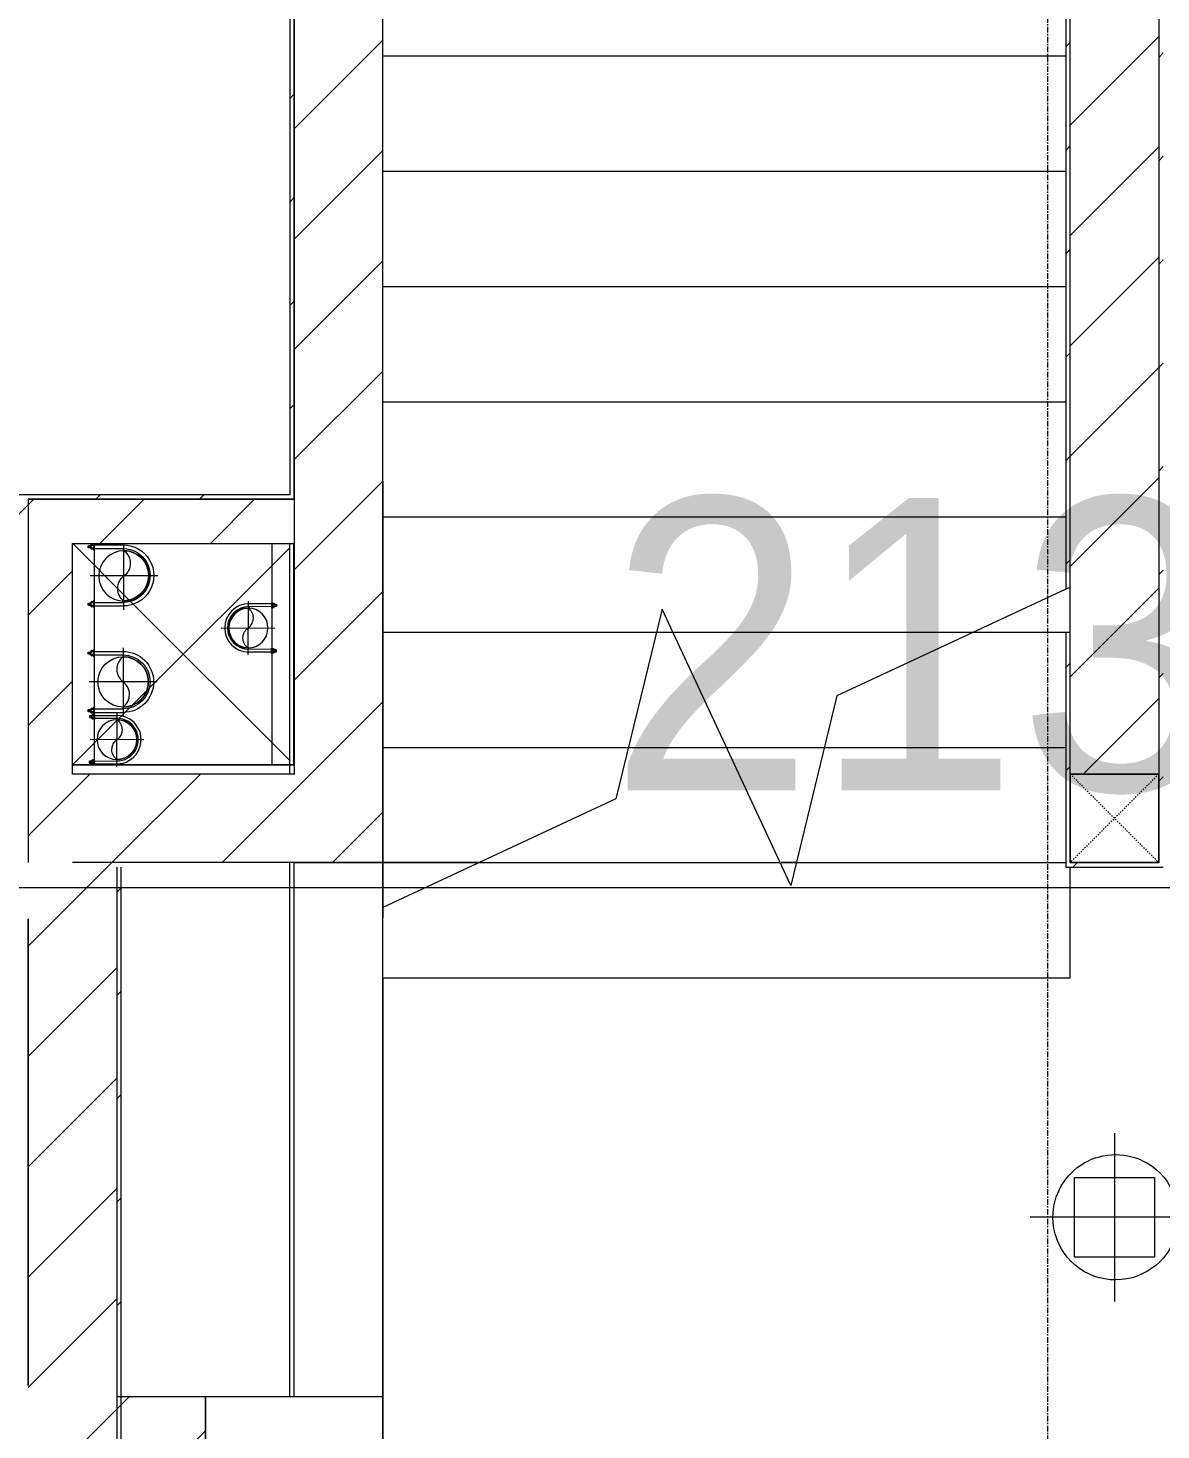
# Model space of a CAD drawing. Header units: millimetres. Extents: x 5357 to 201988, y -16345 to 109895.
# Drawn here: x 114153 to 116707, y 73237 to 76400 of the extents above; entities that cross this region are included whole.
import ezdxf

# ---------------------------------------------------------------- set-up
doc = ezdxf.new("R2010")
doc.units = ezdxf.units.MM
for name, pattern in [('Dash', [6, 3, -3]), ('Grid Line', [22.225, 12.7, -3.175, 3.175, -3.175]), ('IMPORT-CENTER _3_', [10.16, 6.35, -1.27, 1.27, -1.27])]:
    doc.linetypes.add(name, pattern=pattern)
for name, color, linetype, lineweight in [('0-1', 7, 'Continuous', 5), ('0-2', 53, 'Continuous', 9), ('A-ANNO-DIMS', 211, 'Continuous', 9), ('A-ANNO-DIMS-220', 211, 'Continuous', 9), ('A-CLNG', 13, 'Continuous', 9), ('A-FLOR', 192, 'Continuous', 9), ('A-FLOR-1', 10, 'Continuous', 9), ('A-FLOR-2', 53, 'Continuous', 9), ('A-WALL', 113, 'Continuous', 9), ('A-WALL-4', 113, 'Continuous', 18), ('A-WALL-PATT-1', 10, 'Continuous', 9), ('A-WALL-PATT-2', 53, 'Continuous', 9), ('A-WALL-PATT-3', 111, 'Continuous', 9), ('E-LITE-EQPM', 33, 'Continuous', 9), ('G-IMPT', 8, 'Continuous', 9), ('G-IMPT-2', 8, 'IMPORT-CENTER _3_', 9), ('I-WALL-1', 9, 'Continuous', 18), ('I-WALL-3', 2, 'Continuous', 18), ('M-EQPM', 50, 'Continuous', 9), ('S-COLS', 52, 'Continuous', 9), ('S-COLS-2', 9, 'Continuous', 18), ('S-COLS-5', 52, 'Continuous', 18), ('S-COLS-6', 52, 'Dash', 9), ('S-COLS-HDLN', 52, 'Dash', 9), ('S-GRID-1', 1, 'Grid Line', 9), ('S-STRS', 31, 'Continuous', 9), ('S-STRS-MBND', 31, 'Continuous', 9)]:
    doc.layers.add(name, color=color, linetype=linetype, lineweight=lineweight)
doc.styles.add('Arial_4', font='arial_0.ttf', dxfattribs={"width": 0.9, "height": 660})
doc.dimstyles.new('1_Dim_chi_tiet_khu_đất_2', dxfattribs={"dimscale": 304.8, "dimtxt": 673.371204, "dimasz": 0.866142, "dimexe": 0.721785, "dimexo": 0.0625, "dimgap": 0.072178, "dimtad": 1, "dimdec": 0, "dimrnd": 5, "dimzin": 0, "dimdsep": 46, "dimtxsty": 'Arial_4', "dimblk1": 'OBLIQUE', "dimblk2": 'OBLIQUE', "dimsah": 1, "dimcen": 0.09, "dimdle": 0.721785, "dimazin": 0, "dimtfac": 1, "dimtdec": 4, "dimtix": 1, "dimtmove": 0, "dimatfit": 3, "dimfxl": 2.165354, "dimfxlon": 1, "dimtvp": 1, "dimtolj": 1, "dimtzin": 0, "dimarcsym": 2})
pattern_1 = [(45, (0, 0), (-124.4508, 124.4508), [])]
pattern_2 = [(45, (0, 0), (-116.67262, 116.67262), [])]

# ---------------------------------------------------------------- blocks, each defined once
blk = doc.blocks.new('NCV_TKTC_KET CAU_rvt-1-TKCS_MB SÂN ĐƯỜNG NỘI BỘ')
at = {"layer": 'A-FLOR-1'}
for p, q in [((114952.6, 75376.7), (114952.6, 74516.9)), ((114252.6, 74737.4), (114742.6, 74737.4)), ((114952.6, 74516.9), (115170, 74516.9)), ((115170, 74516.9), (114952.6, 74516.9)), ((114952.6, 74516.9), (115170, 74516.9)), ((114952.6, 74415.5), (114952.6, 74516.9)), ((114952.6, 74516.9), (114952.6, 74415.5)), ((115170, 74516.9), (114952.6, 74516.9)), ((115851.2, 74516.9), (115885.4, 74516.9)), ((115885.4, 74516.9), (115851.2, 74516.9)), ((115851.2, 74516.9), (115885.4, 74516.9)), ((115885.4, 74516.9), (115851.2, 74516.9)), ((114952.6, 74392.6), (114952.6, 74415.5)), ((114152.6, 73336.9), (114152.6, 74390.4)), ((114152.6, 74390.4), (114152.6, 73336.9)), ((114152.6, 73336.9), (114152.6, 74390.4)), ((114952.6, 72916.9), (114952.6, 74256.9)), ((114952.6, 74256.9), (114952.6, 73311.9))]:
    blk.add_line(p, q, dxfattribs=at)
at = {"layer": 'A-FLOR-2'}
blk.add_line((114752.6, 74737.4), (114252.6, 74737.4), dxfattribs=at)
at = {"layer": 'S-COLS-2'}
for p, q in [((114552.6, 73311.9), (114552.6, 73111.9)), ((114952.6, 73311.9), (114552.6, 73311.9)), ((114952.6, 73111.9), (114952.6, 73311.9))]:
    blk.add_line(p, q, dxfattribs=at)
blk = doc.blocks.new('NCV_TKTC_TANG 1_rvt-1-TKCS_MB SÂN ĐƯỜNG NỘI BỘ')
at = {"layer": 'A-WALL-PATT-1'}
h = blk.add_hatch(dxfattribs=at)
h.set_pattern_fill('FP_1', color=256, style=0, pattern_type=2)
h.set_pattern_definition(pattern_1)
h.paths.add_polyline_path([(113085.8, 75236.9), (113252.6, 75236.9), (113252.6, 75336.9), (112352.6, 75336.9), (112352.6, 75236.9), (113085.8, 75236.9)])
h.paths.add_polyline_path([(114152.6, 75236.9), (114152.6, 75336.9), (114052.6, 75336.9), (114052.6, 75236.9)])
h = blk.add_hatch(dxfattribs=at)
h.set_pattern_fill('FP_3', color=256, style=0, pattern_type=2)
h.set_pattern_definition([(0, (0, 0), (894.08, 223.52), [73.762, -596.798, 73.762, -596.798, -3576.32]), (0, (0, 0), (894.08, 223.52), [-1341.12, 73.762, -1267.358, 73.762, -596.798, -1564.64]), (0, (0, 0), (894.08, 223.52), [-3352.8, 73.762, -373.278, 73.762, -1043.838]), (120, (335.28, 111.76), (-640.614, 662.536), [73.762, -596.798, 73.762, -4173.118]), (120, (335.28, 111.76), (-640.614, 662.536), [-744.322, -596.798, 73.762, -1267.358, -2235.2]), (120, (335.28, 111.76), (-640.614, 662.536), [-2682.24, 73.762, -596.798, 73.762, -1490.878]), (120, (335.28, 111.76), (-640.614, 662.536), [-3426.562, -373.278, 73.762, -1043.838]), (240, (447.04, 558.8), (-253.466, -886.056), [73.762, -596.798, 73.762, -4173.118]), (240, (447.04, 558.8), (-253.466, -886.056), [-744.322, -596.798, 73.762, -1267.358, -2235.2]), (240, (447.04, 558.8), (-253.466, -886.056), [-2682.24, 73.762, -596.798, 73.762, -1490.878]), (240, (447.04, 558.8), (-253.466, -886.056), [-3426.562, -373.278, 73.762, -1043.838])])
h.paths.add_polyline_path([(114152.6, 75226.9), (114152.6, 75236.9), (114052.6, 75236.9), (114052.6, 75226.9), (114146, 75226.9)])
h.paths.add_polyline_path([(112977, 75226.9), (113252.6, 75226.9), (113252.6, 75236.9), (112352.6, 75236.9), (112352.6, 75226.9), (112921.4, 75226.9)])
at = {"layer": 'A-WALL-PATT-2'}
h = blk.add_hatch(dxfattribs=at)
h.set_pattern_fill('FP_2', color=256, style=0, pattern_type=2)
h.set_pattern_definition(pattern_2)
h.paths.add_polyline_path([(114751.8, 75346.9), (114752.6, 75346.9), (114752.6, 77936.9), (114742.6, 77936.9), (114742.6, 75346.9), (114750.1, 75346.9)])
h = blk.add_hatch(dxfattribs=at)
h.set_pattern_fill('FP_2', color=256, style=0, pattern_type=2)
h.set_pattern_definition(pattern_2)
h.paths.add_polyline_path([(114752.6, 75336.9), (114750.1, 75346.9), (114052.6, 75346.9), (114052.6, 75336.9), (114742.6, 75336.9)])
h.paths.add_polyline_path([(110452.6, 75336.9), (113252.6, 75336.9), (113252.6, 75346.9), (110452.6, 75346.9)])
at = {"layer": 'I-WALL-1'}
for p, q in [((114742.6, 77926.9), (114742.6, 75346.9)), ((114752.6, 75346.9), (114752.6, 77936.9)), ((114742.6, 75346.9), (114052.6, 75346.9)), ((114752.6, 75336.9), (114752.6, 75346.9)), ((114152.6, 75336.9), (114752.6, 75336.9))]:
    blk.add_line(p, q, dxfattribs=at)
blk = doc.blocks.new('TKTC_XREF_251221_MB TANG 1 - TKTC_XREF_260130_MB TANG 1_dwg_CUM U_DN100-4202112-TKCS_MB SÂN ĐƯỜNG NỘI BỘ')
at = {"layer": 'G-IMPT'}
for p, q in [((-79.1, 66.6), (-79.1, 63.4)), ((-76.6, 66.6), (-76.6, 63.4)), ((-74.6, 66.6), (-74.6, 63.4)), ((-72.7, 69.3), (-72.7, 60.7)), ((-66.9, 67.9), (-71.7, 67.9)), ((-66.9, 62.1), (-71.7, 62.1)), ((-65, 69), (0, 69)), ((-79.1, -63.4), (-79.1, -66.6)), ((-76.6, -63.4), (-76.6, -66.6)), ((-74.6, -63.4), (-74.6, -66.6)), ((-72.7, -60.7), (-72.7, -69.3)), ((-66.9, -62.1), (-71.7, -62.1)), ((-66.9, -67.9), (-71.7, -67.9)), ((-65, -69), (0, -69))]:
    blk.add_line(p, q, dxfattribs=at)
at = {"layer": 'G-IMPT', "flags": 128}
for points in [[(-72.7, 67.6), (-78.1, 67.6), (-78.1, 62.4), (-72.7, 62.4)], [(-71.7, 59.2), (-66.9, 59.2), (-66.9, 70.8), (-71.7, 70.8)], [(-66.9, 70.8), (-66.9, 72.7), (-65, 72.7), (-65, 57.3), (-66.9, 57.3), (-66.9, 59.2)], [(-65, 61), (0, 61), (0, 57)], [(-72.7, -62.4), (-78.1, -62.4), (-78.1, -67.6), (-72.7, -67.6)], [(-71.7, -70.8), (-66.9, -70.8), (-66.9, -59.2), (-71.7, -59.2)], [(-66.9, -59.2), (-66.9, -57.3), (-65, -57.3), (-65, -72.7), (-66.9, -72.7), (-66.9, -70.8)], [(-65, -61), (0, -61), (0, -57)]]:
    blk.add_lwpolyline(points, dxfattribs=at)
at = {"layer": 'G-IMPT'}
for centre, radius, start, end in [((-78.1, 66.6), 0.96, 90, 180), ((-78.1, 63.4), 0.96, 180, 270), ((-71.1, 69.3), 1.56, 112.6199, 247.3801), ((-67.9, 65), 4.8, 143.1301, 216.8699), ((-71.1, 60.7), 1.56, 112.6199, 247.3801), ((0, 0), 69, 270, 90), ((0, 0), 61, 270, 90), ((0, 0), 57, 270, 90), ((-78.1, -63.4), 0.96, 90, 180), ((-78.1, -66.6), 0.96, 180, 270), ((-71.1, -60.7), 1.56, 112.6199, 247.3801), ((-67.9, -65), 4.8, 143.1301, 216.8699), ((-71.1, -69.3), 1.56, 112.6199, 247.3801)]:
    blk.add_arc(centre, radius, start, end, dxfattribs=at)
blk = doc.blocks.new('TKTC_XREF_251221_MB TANG 1 - TKTC_XREF_260130_MB TANG 1_dwg_$cc-V267-TKCS_MB SÂN ĐƯỜNG NỘI BỘ')
at = {"layer": 'G-IMPT'}
blk.add_circle((0, 0), 0.5, dxfattribs=at)
for centre, radius, start, end in [((0, 0), 0.5, 90, 270), ((0.188, 0.25), 0.313, 126.8699, 233.1301), ((-0.188, -0.25), 0.313, 306.8699, 53.1301)]:
    blk.add_arc(centre, radius, start, end, dxfattribs=at)
at = {"layer": 'G-IMPT-2'}
for p, q in [((0, -0.673), (0, 0.673)), ((-0.673, 0), (0.673, 0))]:
    blk.add_line(p, q, dxfattribs=at)
blk = doc.blocks.new('TKTC_XREF_251221_MB TANG 1 - TKTC_XREF_260130_MB TANG 1_dwg_$cc-V390-TKCS_MB SÂN ĐƯỜNG NỘI BỘ')
at = {"layer": 'G-IMPT'}
blk.add_circle((0, 0), 0.5, dxfattribs=at)
for centre, radius, start, end in [((0, 0), 0.5, 90, 270), ((0.188, 0.25), 0.313, 126.8699, 233.1301), ((-0.188, -0.25), 0.313, 306.8699, 53.1301)]:
    blk.add_arc(centre, radius, start, end, dxfattribs=at)
at = {"layer": 'G-IMPT-2'}
for p, q in [((0, -0.673), (0, 0.643)), ((-0.673, 0), (0.673, 0))]:
    blk.add_line(p, q, dxfattribs=at)
blk = doc.blocks.new('TKTC_XREF_251221_MB TANG 1 - TKTC_XREF_260130_MB TANG 1_dwg_$cc-4202116-TKCS_MB SÂN ĐƯỜNG NỘI BỘ')
at = {"layer": 'G-IMPT'}
blk.add_circle((0, 0), 0.5, dxfattribs=at)
for centre, radius, start, end in [((0, 0), 0.5, 90, 270), ((0.188, 0.25), 0.313, 126.8699, 233.1301), ((-0.188, -0.25), 0.313, 306.8699, 53.1301)]:
    blk.add_arc(centre, radius, start, end, dxfattribs=at)
at = {"layer": 'G-IMPT-2'}
for p, q in [((0, -0.673), (0, 0.673)), ((-0.673, 0), (0.673, 0))]:
    blk.add_line(p, q, dxfattribs=at)
blk = doc.blocks.new('TKTC_XREF_251221_MB TANG 1 - TKTC_XREF_260130_MB TANG 1_dwg_$cc-4202114-TKCS_MB SÂN ĐƯỜNG NỘI BỘ')
at = {"layer": 'G-IMPT'}
blk.add_circle((0, 0), 0.5, dxfattribs=at)
for centre, radius, start, end in [((0, 0), 0.5, 90, 270), ((0.188, 0.25), 0.313, 126.8699, 233.1301), ((-0.188, -0.25), 0.313, 306.8699, 53.1301)]:
    blk.add_arc(centre, radius, start, end, dxfattribs=at)
at = {"layer": 'G-IMPT-2'}
for p, q in [((0, -0.673), (0, 0.673)), ((-0.673, 0), (0.673, 0))]:
    blk.add_line(p, q, dxfattribs=at)
blk = doc.blocks.new('TKTC_XREF_251221_MB TANG 1 - TKTC_XREF_260130_MB TANG 1_dwg_CUM U_DN100-4202115-TKCS_MB SÂN ĐƯỜNG NỘI BỘ')
at = {"layer": 'G-IMPT'}
for p, q in [((-79.1, 66.6), (-79.1, 63.4)), ((-76.6, 66.6), (-76.6, 63.4)), ((-74.6, 66.6), (-74.6, 63.4)), ((-72.7, 69.3), (-72.7, 60.7)), ((-66.9, 67.9), (-71.7, 67.9)), ((-65, 69), (0, 69)), ((-66.9, 62.1), (-71.7, 62.1)), ((-79.1, -63.4), (-79.1, -66.6)), ((-76.6, -63.4), (-76.6, -66.6)), ((-74.6, -63.4), (-74.6, -66.6)), ((-72.7, -60.7), (-72.7, -69.3)), ((-66.9, -62.1), (-71.7, -62.1)), ((-66.9, -67.9), (-71.7, -67.9)), ((-65, -69), (0, -69))]:
    blk.add_line(p, q, dxfattribs=at)
at = {"layer": 'G-IMPT', "flags": 128}
for points in [[(-72.7, 67.6), (-78.1, 67.6), (-78.1, 62.4), (-72.7, 62.4)], [(-71.7, 59.2), (-66.9, 59.2), (-66.9, 70.8), (-71.7, 70.8)], [(-66.9, 70.8), (-66.9, 72.7), (-65, 72.7), (-65, 57.3), (-66.9, 57.3), (-66.9, 59.2)], [(-65, 61), (0, 61), (0, 57)], [(-72.7, -62.4), (-78.1, -62.4), (-78.1, -67.6), (-72.7, -67.6)], [(-71.7, -70.8), (-66.9, -70.8), (-66.9, -59.2), (-71.7, -59.2)], [(-66.9, -59.2), (-66.9, -57.3), (-65, -57.3), (-65, -72.7), (-66.9, -72.7), (-66.9, -70.8)], [(-65, -61), (0, -61), (0, -57)]]:
    blk.add_lwpolyline(points, dxfattribs=at)
at = {"layer": 'G-IMPT'}
for centre, radius, start, end in [((-78.1, 66.6), 0.96, 90, 180), ((-71.1, 69.3), 1.56, 112.6199, 247.3801), ((-67.9, 65), 4.8, 143.1301, 216.8699), ((0, 0), 69, 270, 90), ((-78.1, 63.4), 0.96, 180, 270), ((-71.1, 60.7), 1.56, 112.6199, 247.3801), ((0, 0), 61, 270, 90), ((0, 0), 57, 270, 90), ((-78.1, -63.4), 0.96, 90, 180), ((-71.1, -60.7), 1.56, 112.6199, 247.3801), ((-67.9, -65), 4.8, 143.1301, 216.8699), ((-78.1, -66.6), 0.96, 180, 270), ((-71.1, -69.3), 1.56, 112.6199, 247.3801)]:
    blk.add_arc(centre, radius, start, end, dxfattribs=at)
blk = doc.blocks.new('TKTC_XREF_251221_MB TANG 1 - TKTC_XREF_260130_MB TANG 1_dwg_CUM U_DN100-V391-TKCS_MB SÂN ĐƯỜNG NỘI BỘ')
at = {"layer": 'G-IMPT'}
for p, q in [((-79.1, 66.6), (-79.1, 63.4)), ((-76.6, 66.6), (-76.6, 63.4)), ((-74.6, 66.6), (-74.6, 63.4)), ((-72.7, 69.3), (-72.7, 60.7)), ((-66.9, 67.9), (-71.7, 67.9)), ((-65, 69), (0, 69)), ((-66.9, 62.1), (-71.7, 62.1)), ((-79.1, -63.4), (-79.1, -66.6)), ((-76.6, -63.4), (-76.6, -66.6)), ((-74.6, -63.4), (-74.6, -66.6)), ((-72.7, -60.7), (-72.7, -69.3)), ((-66.9, -62.1), (-71.7, -62.1)), ((-66.9, -67.9), (-71.7, -67.9)), ((-66.9, -72.7), (-66.9, -70.8)), ((-65, -69), (0, -69))]:
    blk.add_line(p, q, dxfattribs=at)
at = {"layer": 'G-IMPT', "flags": 128}
for points in [[(-72.7, 67.6), (-78.1, 67.6), (-78.1, 62.4), (-72.7, 62.4)], [(-71.7, 59.2), (-66.9, 59.2), (-66.9, 70.8), (-71.7, 70.8)], [(-66.9, 70.8), (-66.9, 72.7), (-65, 72.7), (-65, 57.3), (-66.9, 57.3), (-66.9, 59.2)], [(-65, 61), (0, 61), (0, 57)], [(-72.7, -62.4), (-78.1, -62.4), (-78.1, -67.6), (-72.7, -67.6)], [(-71.7, -70.8), (-66.9, -70.8), (-66.9, -59.2), (-71.7, -59.2)], [(-66.9, -59.2), (-66.9, -57.3), (-65, -57.3), (-65, -72.3)], [(-65, -61), (0, -61), (0, -57)]]:
    blk.add_lwpolyline(points, dxfattribs=at)
at = {"layer": 'G-IMPT'}
for centre, radius, start, end in [((-78.1, 66.6), 0.96, 90, 180), ((-71.1, 69.3), 1.56, 112.6199, 247.3801), ((-67.9, 65), 4.8, 143.1301, 216.8699), ((0, 0), 69, 270, 90), ((-78.1, 63.4), 0.96, 180, 270), ((-71.1, 60.7), 1.56, 112.6199, 247.3801), ((0, 0), 61, 270, 90), ((0, 0), 57, 270, 90), ((-78.1, -63.4), 0.96, 90, 180), ((-71.1, -60.7), 1.56, 112.6199, 247.3801), ((-67.9, -65), 4.8, 143.1301, 216.8699), ((-78.1, -66.6), 0.96, 180, 270), ((-71.1, -69.3), 1.56, 112.6199, 247.3801)]:
    blk.add_arc(centre, radius, start, end, dxfattribs=at)
blk = doc.blocks.new('TKTC_XREF_251221_MB TANG 1 - TKTC_XREF_260130_MB TANG 1_dwg-4202109-TKCS_MB SÂN ĐƯỜNG NỘI BỘ')
at = {"layer": 'G-IMPT', "flags": 128}
for points in [[(-88899.1, -326609.5), (-88849.6, -326609.2), (-88849.6, -326109.7)], [(-88449.5, -326109.7), (-88449.5, -326609.5), (-88399.7, -326609.2), (-88399.7, -326109.7)]]:
    blk.add_lwpolyline(points, dxfattribs=at)
at = {"extrusion": (0, 0, -1)}
for name, p, xscale, yscale, zscale, rotation in [('TKTC_XREF_251221_MB TANG 1 - TKTC_XREF_260130_MB TANG 1_dwg_CUM U_DN100-V391-TKCS_MB SÂN ĐƯỜNG NỘI BỘ', (88784.6, -326181.8), 0.9975000000000005, 0.9975000000000005, -0.9975000000000005, 180.000991338195), ('TKTC_XREF_251221_MB TANG 1 - TKTC_XREF_260130_MB TANG 1_dwg_$cc-V390-TKCS_MB SÂN ĐƯỜNG NỘI BỘ', (88782.8, -326182.8), 113.7150000000092, 113.7150000000092, -113.7150000000092, 359.9990086636432), ('TKTC_XREF_251221_MB TANG 1 - TKTC_XREF_260130_MB TANG 1_dwg_$cc-4202116-TKCS_MB SÂN ĐƯỜNG NỘI BỘ', (88503.1, -326300.2), 90.00000000005119, 90.00000000005119, -90.0000000000512, 180.3740267799373), ('TKTC_XREF_251221_MB TANG 1 - TKTC_XREF_260130_MB TANG 1_dwg_CUM U_DN100-4202115-TKCS_MB SÂN ĐƯỜNG NỘI BỘ', (88784.7, -326421.9), 0.9974999999999965, 0.9974999999999965, -0.9974999999999965, 180.0009913385626), ('TKTC_XREF_251221_MB TANG 1 - TKTC_XREF_260130_MB TANG 1_dwg_$cc-V267-TKCS_MB SÂN ĐƯỜNG NỘI BỘ', (88798.6, -326552.1), 90.00000000005119, 90.00000000005119, -90.0000000000512, 0.3740267799372842)]:
    blk.add_blockref(name, p, dxfattribs=dict(at, xscale=xscale, yscale=yscale, zscale=zscale, rotation=rotation))
for name, p, xscale, yscale, zscale, rotation in [('TKTC_XREF_251221_MB TANG 1 - TKTC_XREF_260130_MB TANG 1_dwg_CUM U_DN100-4202112-TKCS_MB SÂN ĐƯỜNG NỘI BỘ', (-88501.2, -326300.2), 0.7894736842105242, 0.7894736842105242, 0.7894736842105242, 179.6259732184666), ('TKTC_XREF_251221_MB TANG 1 - TKTC_XREF_260130_MB TANG 1_dwg_$cc-4202114-TKCS_MB SÂN ĐƯỜNG NỘI BỘ', (-88784.7, -326421.9), 113.7150000000092, 113.7150000000092, 113.7150000000092, 179.9990086636432), ('TKTC_XREF_251221_MB TANG 1 - TKTC_XREF_260130_MB TANG 1_dwg_CUM U_DN100-4202112-TKCS_MB SÂN ĐƯỜNG NỘI BỘ', (-88798.6, -326552.2), 0.7894736842105242, 0.7894736842105242, 0.7894736842105242, 359.6259732184666)]:
    blk.add_blockref(name, p, dxfattribs=dict(xscale=xscale, yscale=yscale, zscale=zscale, rotation=rotation))
blk = doc.blocks.new('TKTC_XREF_251221_MB TANG 1 - TKTC_XREF_251221_MB TANG 1-2038492-TKCS_MB SÂN ĐƯỜNG NỘI BỘ')
blk.add_blockref('TKTC_XREF_251221_MB TANG 1 - TKTC_XREF_260130_MB TANG 1_dwg-4202109-TKCS_MB SÂN ĐƯỜNG NỘI BỘ', (169499.1, 384109.7))
blk = doc.blocks.new('G1_SOF - BO TRU - 200x200-3051103-TKCS_MB SÂN ĐƯỜNG NỘI BỘ')
at = {"layer": 'S-COLS-HDLN'}
for p, q in [((-100, -100), (100, 100)), ((100, -100), (-100, 100))]:
    blk.add_line(p, q, dxfattribs=at)
blk = doc.blocks.new('LIC_03 - LIC_03-ĐÈN LED ỐP TRẦN CHỐNG BỤI_ 1x24w_ ÁNH SÁNG TRẮNG 6000k-4362326-TKCS_MB SÂN ĐƯỜNG NỘI BỘ')
at = {"layer": 'E-LITE-EQPM'}
for p, q in [((0, 190), (0, -190)), ((-90, 90), (-90, -90)), ((90, 90), (-90, 90)), ((90, -90), (90, 90)), ((-190, 0), (190, 0)), ((-90, -90), (90, -90))]:
    blk.add_line(p, q, dxfattribs=at)
for start, end in [(90, 120), (60, 90), (120, 0), (0, 60)]:
    blk.add_arc((-2.5, 0), 141.4, start, end, dxfattribs=at)
blk = doc.blocks.new('DIMBLOCK43-TKCS_MB SÂN ĐƯỜNG NỘI BỘ')
at = {"layer": 'A-ANNO-DIMS-220'}
for p, q in [((105952.6, 75120.9), (105952.6, 74240.9)), ((105952.6, 74460.9), (105952.6, 75120.9)), ((127252.6, 75120.9), (127252.6, 74240.9)), ((127252.6, 74460.9), (127252.6, 75120.9)), ((105732.6, 74460.9), (127472.6, 74460.9))]:
    blk.add_line(p, q, dxfattribs=at)
at = {"layer": 'A-ANNO-DIMS-220', "lineweight": 25}
for p, q in [((105952.6, 74460.9), (106084.6, 74592.9)), ((127252.6, 74460.9), (127384.6, 74592.9)), ((105952.6, 74460.9), (105820.6, 74328.9)), ((127252.6, 74460.9), (127120.6, 74328.9))]:
    blk.add_line(p, q, dxfattribs=at)
at = {"layer": 'A-ANNO-DIMS-220', "color": 0, "insert": (115463, 75339.8), "char_height": 660, "width": 2734.923, "attachment_point": 1, "line_spacing_factor": 0.941778, "style": 'Arial_4'}
blk.add_mtext('21300', dxfattribs=at)
blk = doc.blocks.new('_Oblique')
at = {"color": 0, "linetype": 'ByBlock', "lineweight": -2}
blk.add_line((-0.5, -0.5), (0.5, 0.5), dxfattribs=at)

msp = doc.modelspace()

# ---------------------------------------------------------------- hatches: boundary and pattern name
at = {"layer": 'A-WALL-PATT-3'}
h = msp.add_hatch(dxfattribs=at)
h.set_pattern_fill('FP_1', color=256, style=0, pattern_type=2)
h.set_pattern_definition(pattern_1)
h.paths.add_polyline_path([(116508.8, 74716.9), (116702.6, 74716.9), (116702.6, 78036.9), (116502.6, 78036.9), (116502.6, 74716.9)])
h = msp.add_hatch(dxfattribs=at)
h.set_pattern_fill('FP_2', color=256, style=0, pattern_type=2)
h.set_pattern_definition(pattern_2)
h.paths.add_polyline_path([(116712.6, 74516.9), (116712.6, 78036.9), (116702.6, 78036.9), (116702.6, 74516.9)])
h = msp.add_hatch(dxfattribs=at)
h.set_pattern_fill('FP_2', color=256, style=0, pattern_type=2)
h.set_pattern_definition(pattern_2)
h.paths.add_polyline_path([(116502.6, 74506.9), (116501.1, 75036.9), (116492.6, 75036.9), (116492.9, 74506.9)])
h.paths.add_polyline_path([(116492.6, 75133.7), (116502.6, 75138.3), (116502.6, 78026.9), (116492.6, 78026.9), (116492.6, 75138.3)])
h = msp.add_hatch(dxfattribs=at)
h.set_pattern_fill('FP_1', color=256, style=0, pattern_type=2)
h.set_pattern_definition(pattern_1)
h.paths.add_polyline_path([(114901.5, 74516.9), (114952.6, 74516.9), (114952.6, 77936.9), (114752.6, 77936.9), (114752.6, 74516.9)])
h = msp.add_hatch(dxfattribs=at)
h.set_pattern_fill('FP_1', color=256, style=0, pattern_type=2)
h.set_pattern_definition(pattern_1)
h.paths.add_polyline_path([(114237.9, 74516.9), (114252.6, 74516.9), (114252.6, 75336.9), (114152.6, 75336.9), (114152.6, 74516.9)])
h = msp.add_hatch(dxfattribs=at)
h.set_pattern_fill('FP_1', color=256, style=0, pattern_type=2)
h.set_pattern_definition(pattern_1)
h.paths.add_polyline_path([(114296.2, 75236.9), (114752.6, 75237.4), (114752.6, 75336.9), (114252.6, 75336.9), (114253.9, 75236.9), (114285.9, 75236.9)])
h = msp.add_hatch(dxfattribs=at)
h.set_pattern_fill('FP_1', color=256, style=0, pattern_type=2)
h.set_pattern_definition(pattern_1)
h.paths.add_polyline_path([(114704.5, 74516.9), (114752.6, 74516.9), (114752.6, 74716.9), (114252.6, 74716.9), (114252.6, 74516.9), (114689.5, 74516.9)])
h = msp.add_hatch(dxfattribs=at)
h.set_pattern_fill('FP_1', color=256, style=0, pattern_type=2)
h.set_pattern_definition(pattern_1)
h.paths.add_polyline_path([(114352.6, 70036.9), (114352.4, 70195.3), (114152.6, 70195.3), (114152.6, 70036.9), (114352.4, 70036.9)])
h.paths.add_polyline_path([(114335.4, 71285.3), (114352.6, 71285.3), (114352.6, 71511.9), (114152.6, 71511.9), (114152.6, 71285.3), (114313.9, 71285.3)])
h.paths.add_polyline_path([(114283.7, 71711.9), (114352.6, 71711.9), (114352.6, 74516.9), (114152.6, 74516.9), (114152.6, 71711.9)])
h = msp.add_hatch(dxfattribs=at)
h.set_pattern_fill('FP_2', color=256, style=0, pattern_type=2)
h.set_pattern_definition(pattern_2)
h.paths.add_polyline_path([(114352.6, 72796.9), (114362.6, 72796.9), (114362.6, 73111.9), (114352.6, 73111.9), (114352.6, 72797)])
h.paths.add_polyline_path([(114362.6, 73311.9), (114361.4, 74506.9), (114352.6, 74506.9), (114352.6, 73311.9)])
h = msp.add_hatch(dxfattribs=at)
h.set_pattern_fill('FP_2', color=256, style=0, pattern_type=2)
h.set_pattern_definition(pattern_2)
h.paths.add_polyline_path([(116502.6, 74506.9), (116712.6, 74506.9), (116712.6, 74516.9), (116502.6, 74516.9)])
h = msp.add_hatch(dxfattribs=at)
h.set_pattern_fill('FP_1', color=256, style=0, pattern_type=2)
h.set_pattern_definition(pattern_1)
h.paths.add_polyline_path([(114409, 73111.9), (114552.6, 73111.9), (114552.6, 73311.9), (114352.6, 73311.9), (114352.6, 73111.9)])

# ---------------------------------------------------------------- linework, layer by layer
at = {"layer": '0-2'}
for p, q in [((114252.6, 75237.4), (114380.2, 75109.7)), ((114742.6, 75227.4), (114426, 74910.9)), ((114383.6, 75106.3), (114742.6, 74747.3)), ((114419.6, 74904.5), (114387.3, 74872.1)), ((114424.5, 74909.3), (114419.6, 74904.5)), ((114385.5, 74870.3), (114382.4, 74867.2)), ((114354.8, 74839.7), (114252.6, 74737.4)), ((114381.3, 74866.1), (114357.3, 74842.1))]:
    msp.add_line(p, q, dxfattribs=at)
at = {"layer": 'A-CLNG'}
msp.add_line((114742.6, 74737.4), (114252.6, 74737.4), dxfattribs=at)
at = {"layer": 'A-FLOR'}
for p, q in [((115170, 74516.9), (114352.6, 74516.9)), ((115851.2, 74516.9), (115885.4, 74516.9))]:
    msp.add_line(p, q, dxfattribs=at)
at = {"layer": 'A-WALL'}
for p, q in [((114952.6, 75376.7), (114952.6, 74516.9)), ((114752.6, 75336.9), (114752.6, 75237.4)), ((114742.6, 74716.9), (114742.6, 75236.9)), ((116502.6, 74716.9), (116702.6, 74716.9)), ((114752.6, 74516.9), (114252.6, 74516.9)), ((114352.6, 74506.9), (114352.6, 72786.9)), ((114742.6, 73311.9), (114742.6, 74516.9)), ((114752.6, 73311.9), (114752.6, 74516.9)), ((114952.6, 74516.9), (114952.6, 74392.6)), ((114952.6, 74256.9), (114952.6, 73311.9))]:
    msp.add_line(p, q, dxfattribs=at)
at = {"layer": 'A-WALL-4'}
for p, q in [((114752.6, 77936.9), (114752.6, 75336.9)), ((114952.6, 74516.9), (114952.6, 77936.9)), ((114152.6, 75336.9), (114152.6, 74516.9)), ((114752.6, 75336.9), (114152.6, 75336.9)), ((114252.6, 74716.9), (114252.6, 75236.9)), ((114252.6, 75236.9), (114752.6, 75236.9)), ((114752.6, 75236.9), (114752.6, 74716.9)), ((114752.6, 74716.9), (114252.6, 74716.9)), ((114752.6, 74516.9), (114952.6, 74516.9)), ((114552.6, 73311.9), (114352.6, 73311.9)), ((114552.6, 73111.9), (114552.6, 73311.9))]:
    msp.add_line(p, q, dxfattribs=at)
at = {"layer": 'I-WALL-3'}
for p, q in [((116702.6, 78036.9), (116702.6, 74516.9)), ((116492.6, 78026.9), (116492.6, 75133.7)), ((116502.6, 75138.3), (116502.6, 78026.9)), ((116492.6, 75036.9), (116492.6, 74506.9)), ((116502.6, 74516.9), (116502.6, 75036.9)), ((114362.6, 72796.9), (114362.6, 74506.9)), ((116492.6, 74506.9), (116712.6, 74506.9)), ((116702.6, 74516.9), (116502.6, 74516.9))]:
    msp.add_line(p, q, dxfattribs=at)
at = {"layer": 'S-COLS'}
msp.add_line((116702.6, 74716.9), (116502.6, 74716.9), dxfattribs=at)
at = {"layer": 'S-COLS-5'}
for p, q in [((116502.6, 74716.9), (116502.6, 74516.9)), ((116702.6, 74516.9), (116702.6, 74716.9)), ((116502.6, 74516.9), (116702.6, 74516.9))]:
    msp.add_line(p, q, dxfattribs=at)
at = {"layer": 'S-GRID-1'}
for p, q in [((114952.6, 20960.6), (114952.6, 80482.7)), ((116452.6, 20960.6), (116452.6, 80482.7))]:
    msp.add_line(p, q, dxfattribs=at)
at = {"layer": 'S-STRS'}
for p, q in [((114952.6, 76336.9), (116492.6, 76336.9)), ((114952.6, 76076.9), (114952.6, 76336.9)), ((114952.6, 76076.9), (116492.6, 76076.9)), ((114952.6, 75816.9), (116492.6, 75816.9)), ((114952.6, 75556.9), (116492.6, 75556.9)), ((114952.6, 75296.9), (116492.6, 75296.9)), ((116502.6, 75036.9), (116502.6, 75138.3)), ((114952.6, 75036.9), (115505.9, 75036.9)), ((115506.7, 75036.9), (115569.8, 75036.9)), ((115569.8, 75036.9), (115606.3, 75036.9)), ((115606.3, 75036.9), (116285.1, 75036.9)), ((116285.1, 75036.9), (116502.6, 75036.9)), ((114952.6, 74516.9), (114952.6, 74776.9)), ((114952.6, 74776.9), (115506.6, 74776.9)), ((115506.6, 74776.9), (115727.6, 74776.9)), ((115727.6, 74776.9), (115948.6, 74776.9)), ((115948.6, 74776.9), (116492.6, 74776.9)), ((114952.6, 74516.9), (114952.6, 74415.5)), ((114952.6, 74516.9), (115170, 74516.9)), ((115170, 74516.9), (115848.8, 74516.9)), ((115851.2, 74516.9), (115885.4, 74516.9)), ((115885.4, 74516.9), (116492.6, 74516.9)), ((116502.6, 74256.9), (116502.6, 74506.9)), ((114952.6, 74415.5), (114952.6, 74392.6)), ((114952.6, 74392.6), (114952.6, 74415.5)), ((114952.6, 74256.9), (114952.6, 74390.4)), ((114952.6, 74256.9), (114952.6, 72916.9)), ((114952.6, 74256.9), (116502.6, 74256.9))]:
    msp.add_line(p, q, dxfattribs=at)
at = {"layer": 'S-STRS-MBND'}
for p, q in [((116502.6, 75138.3), (115976.8, 74893.2)), ((115582.3, 75088.5), (115478.3, 74660.7)), ((115872.8, 74465.4), (115582.3, 75088.5)), ((115976.8, 74893.2), (115872.8, 74465.4)), ((115478.3, 74660.7), (114952.6, 74415.5))]:
    msp.add_line(p, q, dxfattribs=at)

# ---------------------------------------------------------------- block references
at = {"layer": '0-1'}
for name in ['NCV_TKTC_KET CAU_rvt-1-TKCS_MB SÂN ĐƯỜNG NỘI BỘ', 'NCV_TKTC_TANG 1_rvt-1-TKCS_MB SÂN ĐƯỜNG NỘI BỘ']:
    msp.add_blockref(name, (0, 0), dxfattribs=at)
at = {"layer": 'E-LITE-EQPM', "extrusion": (0, 0, -1)}
msp.add_blockref('LIC_03 - LIC_03-ĐÈN LED ỐP TRẦN CHỐNG BỤI_ 1x24w_ ÁNH SÁNG TRẮNG 6000k-4362326-TKCS_MB SÂN ĐƯỜNG NỘI BỘ', (-116602.6, 73716.9), dxfattribs=at)
at = {"layer": 'M-EQPM'}
msp.add_blockref('TKTC_XREF_251221_MB TANG 1 - TKTC_XREF_251221_MB TANG 1-2038492-TKCS_MB SÂN ĐƯỜNG NỘI BỘ', (33652.6, 17236.9), dxfattribs=at)
at = {"layer": 'S-COLS-6', "rotation": 180}
msp.add_blockref('G1_SOF - BO TRU - 200x200-3051103-TKCS_MB SÂN ĐƯỜNG NỘI BỘ', (116602.6, 74616.9), dxfattribs=at)

# ---------------------------------------------------------------- dimensions: what is measured, and where the dimension line sits
at = {"layer": 'A-ANNO-DIMS'}
dim = msp.add_linear_dim(base=(127252.6, 74460.9), p1=(105952.6, 75120.9), p2=(127252.6, 75120.9), dimstyle='1_Dim_chi_tiet_khu_đất_2', override={"dimpost": '<>', "dimfxl": 21300}, dxfattribs=at)
dim.commit()
dim.dimension.update_dxf_attribs({"geometry": 'DIMBLOCK43-TKCS_MB SÂN ĐƯỜNG NỘI BỘ', "text_midpoint": (116602.6, 74820.1)})

doc.saveas('drawing.dxf')
